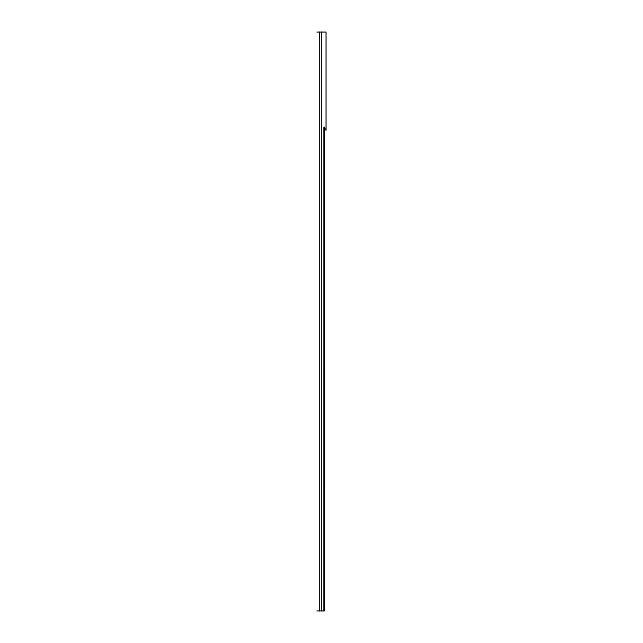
<?xml version="1.0" encoding="UTF-8"?>
<svg xmlns="http://www.w3.org/2000/svg" width="643" height="643" viewBox="0 0 643 643"><rect width="100%" height="100%" fill="white"/><g stroke="black" fill="none" stroke-linecap="round" stroke-linejoin="round"><path stroke-width="0.96" d="M316.911 610.85L324.064 610.85L324.08 127.177L326.081 130.425L326.081 32.15L316.911 32.15M324.08 127.169L324.08 610.85M321.492 32.15L321.492 610.85M319.491 32.15L319.491 610.85"/></g></svg>
